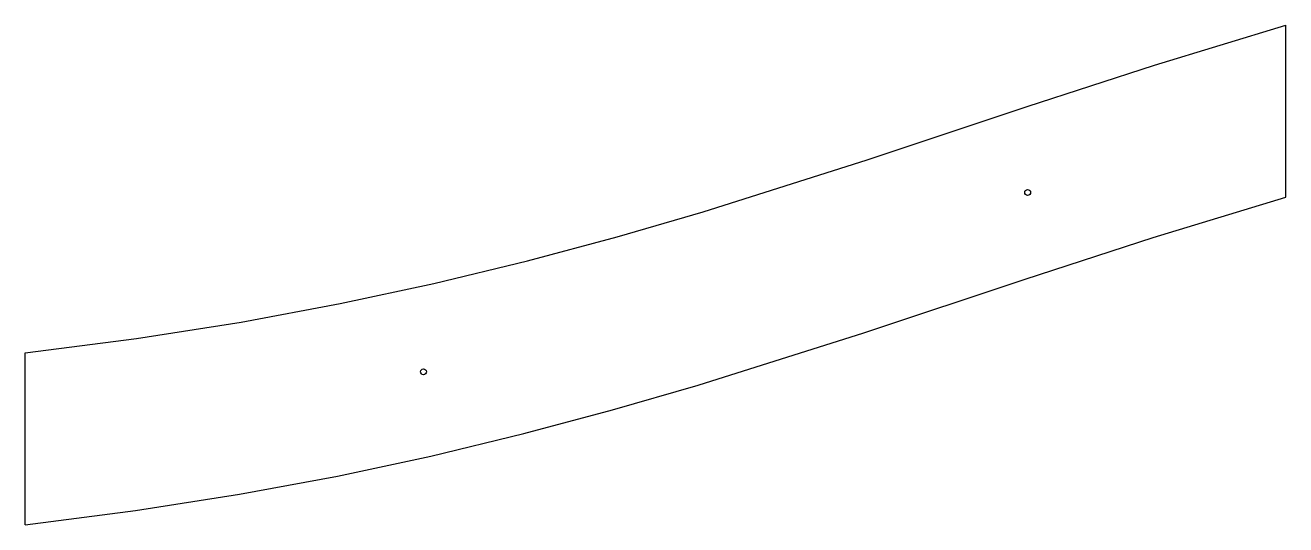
# Model space of a CAD drawing. Extents: x -20.3 to -5.7, y -7 to -1.2.
import ezdxf

# ---------------------------------------------------------------- set-up
doc = ezdxf.new("R2010")
doc.units = 0
doc.header["$MEASUREMENT"] = 0
doc.layers.add('VISIBLE', color=7, linetype='CONTINUOUS')

msp = doc.modelspace()

# ---------------------------------------------------------------- linework, layer by layer
at = {"layer": 'VISIBLE'}
for p, q in [((-5.676, -3.219), (-5.676, -1.224)), ((-20.302, -7.021), (-20.302, -5.025))]:
    msp.add_line(p, q, dxfattribs=at)
for points in [[(-12.435, -3.389), (-10.533, -2.787), (-8.675, -2.169), (-7.2, -1.688), (-5.676, -1.224)], [(-12.493, -5.399), (-10.573, -4.793), (-8.699, -4.171), (-7.213, -3.687), (-5.676, -3.219)], [(-20.302, -5.025), (-19.012, -4.86), (-17.796, -4.669), (-16.648, -4.455), (-15.559, -4.222), (-14.474, -3.959), (-13.435, -3.681), (-12.435, -3.389)], [(-20.302, -7.021), (-19.023, -6.856), (-17.817, -6.666), (-16.678, -6.455), (-15.597, -6.224), (-14.518, -5.963), (-13.487, -5.688), (-12.493, -5.399)]]:
    msp.add_lwpolyline(points, dxfattribs=at)
for centre in [(-8.671, -3.165), (-15.681, -5.246)]:
    msp.add_circle(centre, 0.0344, dxfattribs=at)

doc.saveas('drawing.dxf')
